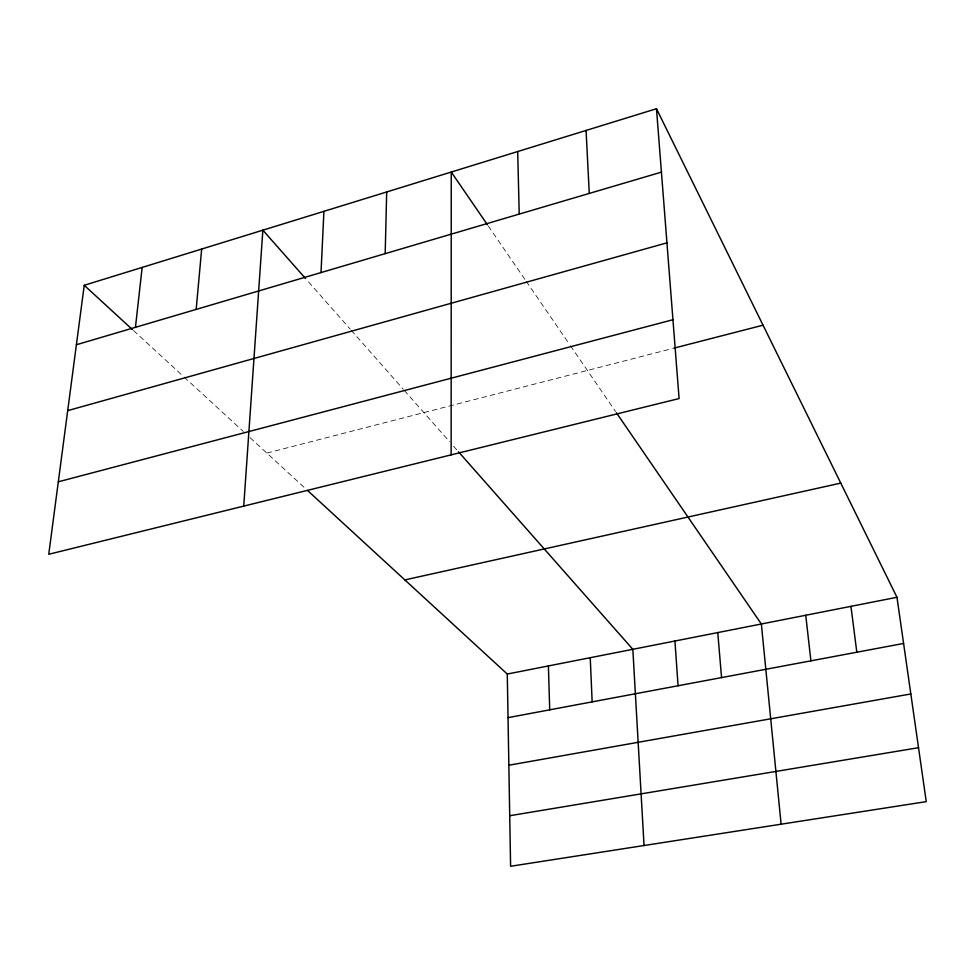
<?xml version="1.0" encoding="UTF-8"?>
<svg xmlns="http://www.w3.org/2000/svg" width="975" height="975" viewBox="0 0 975 975"><rect width="100%" height="100%" fill="white"/><g stroke="black" fill="none" stroke-linecap="round" stroke-linejoin="round"><path stroke-width="0.73" stroke-dasharray="4.88 3.66" d="M266.845 453.082L672.336 348.562M133.514 330.562L183.032 376.07M184.153 377.093L243.36 431.511M250.075 437.678L305.236 488.378M308.49 281.873L350.244 329.16M351.219 330.281L403.297 389.269M404.272 390.378L449.597 441.712M453.546 446.197L457.494 450.669M488.304 226.029L525.354 280.032M526.207 281.275L569.571 344.48M570.424 345.723L615.578 411.535"/><path stroke-width="1.46" d="M451.133 454.874L451.254 172.039L487.439 224.774M385.186 253.646L386.697 191.965M321.019 272.573L323.919 211.331M243.738 506.11L262.86 230.173L305.516 278.497M196.17 309.404L201.667 249.052M135.452 327.32L142.155 267.418M84.24 285.285L48.75 554.275L679.1 398.556L656.48 108.725L84.24 285.285L132.393 329.538M76.391 344.748L661.428 172.136M67.702 410.646L666.949 242.848M58.317 481.808L672.945 319.727M673.798 348.185L763.035 325.187M404.857 579.918L840.779 483.112M507.28 674.042L896.976 597.285L926.25 801.633L510.595 866.275L507.28 674.042L307.466 490.413M508.024 717.649L903.593 643.451M508.852 765.229L910.821 693.956M509.718 815.734L918.523 747.703M458.506 451.803L632.836 649.313L644.048 845.52M616.419 412.754L761.353 624L781.109 824.204M656.48 108.725L896.976 597.285M850.943 606.352L856.818 652.226M805.74 615.249L810.908 660.843M717.758 632.58L721.561 677.601M674.919 641.014L678.088 685.754M586.072 130.443L589.266 193.428M590.241 657.698L592.154 701.866M548.389 665.937L549.717 709.824M517.688 151.539L519.224 214.098"/></g></svg>
